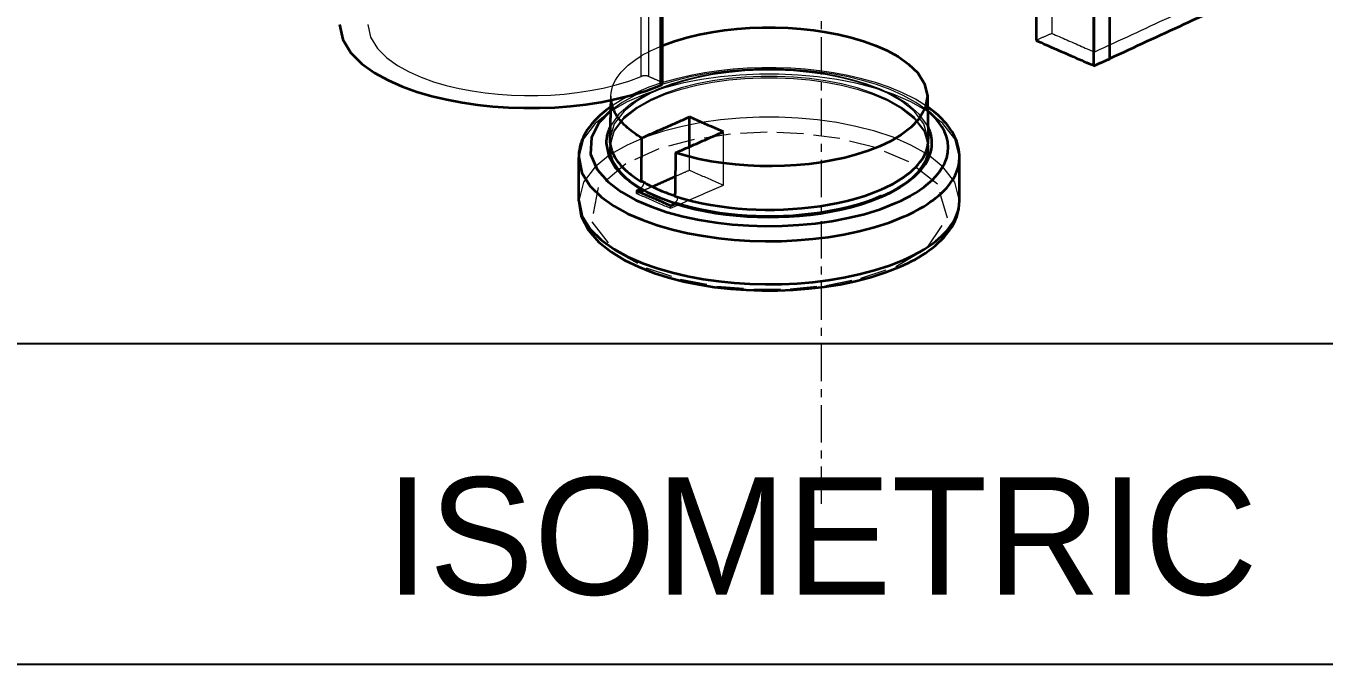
# Model space of a CAD drawing. Header units: millimetres. Extents: x 10 to 410, y 10 to 287.
# Drawn here: x 294.09 to 318.42, y 166 to 177.96 of the extents above; entities that cross this region are included whole.
import ezdxf
from ezdxf.enums import TextEntityAlignment as Align

# ---------------------------------------------------------------- set-up
doc = ezdxf.new("R2010")
doc.units = ezdxf.units.MM
doc.linetypes.add('CENTER', pattern=[1.15, 0.7, -0.15, 0.15, -0.15])
doc.linetypes.add('DASHED', pattern=[0.75, 0.5, -0.25])
for name, color, linetype, lineweight in [('CENTER', 4, 'CENTER', 13), ('HIDDEN', 8, 'DASHED', 18), ('TITLE_BLOCK', 7, 'CONTINUOUS', 25), ('VISIBLE', 7, 'CONTINUOUS', 35)]:
    doc.layers.add(name, color=color, linetype=linetype, lineweight=lineweight)

msp = doc.modelspace()

# ---------------------------------------------------------------- linework, layer by layer
at = {"layer": 'CENTER'}
msp.add_line((309, 169), (309, 273), dxfattribs=at)
at = {"layer": 'HIDDEN'}
for points in [[(305.989, 176.913), (305.989, 178.049), (305.989, 179.185), (305.989, 180.321), (305.989, 181.457), (305.989, 182.593), (305.989, 183.729), (305.989, 184.865), (305.989, 186.001), (305.989, 187.137), (305.989, 188.274), (305.989, 189.41), (305.989, 190.546), (305.989, 191.682), (305.989, 192.818), (305.989, 193.954), (305.989, 195.09), (305.989, 196.226), (305.989, 197.362), (305.989, 198.498), (305.989, 199.634), (305.989, 200.77), (305.989, 201.906), (305.989, 203.042)], [(314.396, 177.347), (314.396, 178.276), (314.396, 179.206), (314.396, 180.135), (314.396, 181.065), (314.396, 181.994), (314.396, 182.924), (314.396, 183.853), (314.396, 184.783), (314.396, 185.712), (314.396, 186.642), (314.396, 187.571), (314.396, 188.501), (314.396, 189.43), (314.396, 190.36), (314.396, 191.289), (314.396, 192.218), (314.396, 193.148), (314.396, 194.077), (314.396, 195.007), (314.396, 195.936), (314.396, 196.866), (314.396, 197.795), (314.396, 198.725)], [(314.115, 182.427), (314.115, 182.211), (314.115, 181.996), (314.115, 181.78), (314.115, 181.565), (314.115, 181.349), (314.115, 181.134), (314.115, 180.918), (314.115, 180.703), (314.115, 180.487), (314.115, 180.272), (314.115, 180.056), (314.115, 179.84), (314.115, 179.625), (314.115, 179.409), (314.115, 179.194), (314.115, 178.978), (314.115, 178.763), (314.115, 178.547), (314.115, 178.332), (314.115, 178.116), (314.115, 177.901), (314.115, 177.685), (314.115, 177.47)], [(305.618, 177.012), (305.618, 177.08), (305.618, 177.147), (305.618, 177.214), (305.618, 177.281), (305.618, 177.348), (305.618, 177.415), (305.618, 177.482), (305.618, 177.55), (305.618, 177.617), (305.618, 177.684), (305.618, 177.751), (305.618, 177.818), (305.618, 177.885), (305.618, 177.952), (305.618, 178.019), (305.618, 178.087), (305.618, 178.154), (305.618, 178.221), (305.618, 178.288), (305.618, 178.355), (305.618, 178.422), (305.618, 178.489), (305.618, 178.556)], [(305.765, 177.011), (305.765, 177.079), (305.765, 177.146), (305.765, 177.213), (305.765, 177.28), (305.765, 177.347), (305.765, 177.414), (305.765, 177.481), (305.765, 177.549), (305.765, 177.616), (305.765, 177.683), (305.765, 177.75), (305.765, 177.817), (305.765, 177.884), (305.765, 177.951), (305.765, 178.018), (305.765, 178.086), (305.765, 178.153), (305.765, 178.22), (305.765, 178.287), (305.765, 178.354), (305.765, 178.421), (305.765, 178.488), (305.765, 178.555)], [(316.119, 178.394), (316.032, 178.354), (315.945, 178.314), (315.858, 178.274), (315.771, 178.234), (315.684, 178.193), (315.597, 178.153), (315.509, 178.113), (315.422, 178.073), (315.335, 178.033), (315.248, 177.992), (315.161, 177.952), (315.074, 177.912), (314.987, 177.872), (314.9, 177.831), (314.812, 177.791), (314.725, 177.751), (314.638, 177.711), (314.551, 177.671), (314.464, 177.63), (314.377, 177.59), (314.29, 177.55), (314.203, 177.51), (314.115, 177.47)], [(313.318, 178.294), (313.318, 178.273), (313.318, 178.252), (313.318, 178.232), (313.318, 178.211), (313.318, 178.19), (313.318, 178.17), (313.318, 178.149), (313.318, 178.128), (313.318, 178.108), (313.318, 178.087), (313.318, 178.066), (313.318, 178.046), (313.318, 178.025), (313.318, 178.004), (313.318, 177.984), (313.318, 177.963), (313.318, 177.942), (313.318, 177.922), (313.318, 177.901), (313.318, 177.881), (313.318, 177.86), (313.318, 177.839), (313.318, 177.819)], [(300.498, 177.985), (300.548, 177.745), (300.677, 177.535), (300.853, 177.361), (301.054, 177.217), (301.27, 177.097), (301.496, 176.997), (301.729, 176.914), (301.967, 176.844), (302.207, 176.786), (302.45, 176.74), (302.695, 176.704), (302.941, 176.678), (303.188, 176.661), (303.435, 176.652), (303.682, 176.653), (303.929, 176.663), (304.176, 176.681), (304.422, 176.709), (304.666, 176.747), (304.909, 176.795), (305.149, 176.854), (305.386, 176.926), (305.618, 177.012)], [(313.318, 177.819), (313.305, 177.813), (313.292, 177.807), (313.279, 177.801), (313.266, 177.796), (313.253, 177.79), (313.24, 177.784), (313.227, 177.779), (313.214, 177.773), (313.201, 177.767), (313.188, 177.761), (313.175, 177.756), (313.162, 177.75), (313.149, 177.744), (313.136, 177.739), (313.123, 177.733), (313.11, 177.727), (313.097, 177.721), (313.084, 177.716), (313.071, 177.71), (313.058, 177.704), (313.045, 177.699), (313.032, 177.693), (313.019, 177.687)], [(313.318, 177.819), (313.352, 177.803), (313.387, 177.788), (313.422, 177.773), (313.456, 177.758), (313.491, 177.743), (313.526, 177.728), (313.56, 177.712), (313.595, 177.697), (313.63, 177.682), (313.664, 177.667), (313.699, 177.652), (313.734, 177.636), (313.769, 177.621), (313.803, 177.606), (313.838, 177.591), (313.873, 177.576), (313.907, 177.561), (313.942, 177.545), (313.977, 177.53), (314.011, 177.515), (314.046, 177.5), (314.081, 177.485), (314.115, 177.47)], [(305.052, 176.644), (305.056, 176.706), (305.068, 176.767), (305.085, 176.826), (305.108, 176.884), (305.136, 176.94), (305.168, 176.993), (305.205, 177.043), (305.244, 177.092), (305.286, 177.138), (305.33, 177.181), (305.376, 177.223), (305.424, 177.262), (305.474, 177.3), (305.525, 177.336), (305.576, 177.37), (305.629, 177.403), (305.683, 177.434), (305.738, 177.463), (305.793, 177.492), (305.849, 177.519), (305.906, 177.545), (305.963, 177.569), (306.021, 177.593)], [(314.396, 177.347), (314.397, 177.347), (314.397, 177.347), (314.397, 177.347), (314.397, 177.347), (314.398, 177.347), (314.398, 177.348), (314.398, 177.348), (314.399, 177.348), (314.399, 177.348), (314.399, 177.348), (314.4, 177.348), (314.4, 177.348), (314.4, 177.349), (314.401, 177.349), (314.401, 177.349), (314.401, 177.349), (314.401, 177.349), (314.402, 177.349), (314.402, 177.349), (314.402, 177.35), (314.403, 177.35), (314.403, 177.35), (314.403, 177.35)], [(314.396, 177.347), (314.397, 177.347), (314.397, 177.346), (314.397, 177.346), (314.397, 177.346), (314.398, 177.346), (314.398, 177.346), (314.398, 177.346), (314.399, 177.346), (314.399, 177.346), (314.399, 177.345), (314.4, 177.345), (314.4, 177.345), (314.4, 177.345), (314.401, 177.345), (314.401, 177.345), (314.401, 177.345), (314.401, 177.344), (314.402, 177.344), (314.402, 177.344), (314.402, 177.344), (314.403, 177.344), (314.403, 177.344), (314.403, 177.344)], [(311.001, 175.836), (310.92, 176.125), (310.735, 176.364), (310.497, 176.551), (310.233, 176.7), (309.954, 176.819), (309.666, 176.914), (309.372, 176.989), (309.074, 177.047), (308.774, 177.089), (308.472, 177.117), (308.169, 177.131), (307.866, 177.131), (307.563, 177.117), (307.261, 177.089), (306.96, 177.047), (306.662, 176.989), (306.369, 176.914), (306.081, 176.819), (305.802, 176.7), (305.538, 176.551), (305.3, 176.364), (305.114, 176.125), (305.034, 175.836)], [(310.996, 176.071), (310.831, 176.304), (310.617, 176.492), (310.375, 176.644), (310.117, 176.768), (309.849, 176.869), (309.575, 176.95), (309.296, 177.016), (309.015, 177.066), (308.731, 177.103), (308.446, 177.127), (308.16, 177.139), (307.874, 177.139), (307.588, 177.127), (307.303, 177.103), (307.02, 177.066), (306.738, 177.016), (306.46, 176.95), (306.185, 176.869), (305.918, 176.768), (305.66, 176.644), (305.418, 176.492), (305.203, 176.304), (305.039, 176.071)], [(310.989, 176.366), (310.769, 176.525), (310.531, 176.657), (310.283, 176.768), (310.027, 176.86), (309.767, 176.938), (309.502, 177.002), (309.235, 177.053), (308.967, 177.093), (308.696, 177.123), (308.425, 177.143), (308.153, 177.152), (307.881, 177.152), (307.61, 177.143), (307.338, 177.123), (307.068, 177.093), (306.799, 177.053), (306.532, 177.002), (306.268, 176.938), (306.007, 176.86), (305.752, 176.768), (305.503, 176.657), (305.266, 176.525), (305.045, 176.366)], [(310.987, 176.443), (310.759, 176.586), (310.518, 176.707), (310.269, 176.81), (310.013, 176.897), (309.754, 176.97), (309.491, 177.03), (309.226, 177.079), (308.959, 177.118), (308.691, 177.146), (308.422, 177.165), (308.152, 177.174), (307.882, 177.174), (307.613, 177.165), (307.344, 177.146), (307.076, 177.118), (306.809, 177.079), (306.544, 177.03), (306.281, 176.97), (306.021, 176.897), (305.766, 176.81), (305.517, 176.707), (305.276, 176.586), (305.047, 176.443)], [(311.586, 175.491), (311.496, 175.84), (311.276, 176.128), (310.992, 176.355), (310.676, 176.535), (310.341, 176.679), (309.996, 176.794), (309.643, 176.884), (309.286, 176.954), (308.926, 177.005), (308.563, 177.038), (308.199, 177.054), (307.835, 177.054), (307.472, 177.038), (307.109, 177.005), (306.748, 176.954), (306.391, 176.884), (306.039, 176.794), (305.693, 176.679), (305.359, 176.535), (305.042, 176.355), (304.758, 176.128), (304.539, 175.84), (304.449, 175.491)], [(305.03, 175.694), (305.111, 175.983), (305.297, 176.222), (305.535, 176.41), (305.799, 176.559), (306.079, 176.678), (306.367, 176.773), (306.661, 176.848), (306.959, 176.906), (307.26, 176.948), (307.562, 176.976), (307.865, 176.989), (308.169, 176.989), (308.472, 176.976), (308.775, 176.948), (309.075, 176.906), (309.374, 176.848), (309.668, 176.773), (309.956, 176.678), (310.235, 176.559), (310.5, 176.41), (310.738, 176.222), (310.924, 175.983), (311.004, 175.694)], [(311.004, 175.717), (310.923, 176.007), (310.737, 176.246), (310.499, 176.433), (310.235, 176.582), (309.956, 176.701), (309.667, 176.797), (309.373, 176.872), (309.075, 176.93), (308.775, 176.972), (308.472, 176.999), (308.169, 177.013), (307.866, 177.013), (307.562, 176.999), (307.26, 176.972), (306.959, 176.93), (306.661, 176.872), (306.367, 176.797), (306.079, 176.701), (305.8, 176.582), (305.536, 176.433), (305.297, 176.246), (305.112, 176.007), (305.031, 175.717)], [(305.765, 177.011), (305.759, 177.014), (305.752, 177.016), (305.746, 177.018), (305.74, 177.02), (305.733, 177.021), (305.727, 177.022), (305.721, 177.023), (305.714, 177.024), (305.708, 177.024), (305.701, 177.025), (305.695, 177.025), (305.688, 177.025), (305.681, 177.025), (305.675, 177.025), (305.668, 177.024), (305.662, 177.023), (305.655, 177.022), (305.649, 177.021), (305.643, 177.02), (305.636, 177.019), (305.63, 177.017), (305.624, 177.015), (305.618, 177.012)], [(305.765, 177.011), (305.774, 177.007), (305.784, 177.003), (305.794, 176.999), (305.804, 176.994), (305.814, 176.99), (305.823, 176.986), (305.833, 176.982), (305.843, 176.977), (305.853, 176.973), (305.862, 176.969), (305.872, 176.964), (305.882, 176.96), (305.892, 176.956), (305.901, 176.952), (305.911, 176.947), (305.921, 176.943), (305.931, 176.939), (305.941, 176.935), (305.95, 176.93), (305.96, 176.926), (305.97, 176.922), (305.98, 176.917), (305.989, 176.913)], [(306.021, 176.88), (306.02, 176.882), (306.02, 176.884), (306.02, 176.886), (306.019, 176.888), (306.018, 176.89), (306.017, 176.892), (306.016, 176.894), (306.015, 176.896), (306.013, 176.897), (306.012, 176.899), (306.01, 176.9), (306.009, 176.901), (306.007, 176.903), (306.006, 176.904), (306.004, 176.905), (306.002, 176.906), (306, 176.908), (305.999, 176.909), (305.997, 176.91), (305.995, 176.911), (305.993, 176.911), (305.991, 176.912), (305.989, 176.913)], [(305.052, 176.644), (305.052, 176.64), (305.051, 176.637), (305.051, 176.634), (305.051, 176.63), (305.051, 176.627), (305.051, 176.624), (305.051, 176.62), (305.051, 176.617), (305.051, 176.614), (305.051, 176.61), (305.051, 176.607), (305.051, 176.604), (305.051, 176.6), (305.051, 176.597), (305.051, 176.594), (305.05, 176.59), (305.05, 176.587), (305.05, 176.584), (305.05, 176.58), (305.05, 176.577), (305.05, 176.574), (305.05, 176.57), (305.05, 176.567)], [(305.055, 176.568), (305.055, 176.571), (305.054, 176.575), (305.054, 176.578), (305.054, 176.581), (305.053, 176.584), (305.053, 176.588), (305.053, 176.591), (305.053, 176.594), (305.052, 176.598), (305.052, 176.601), (305.052, 176.604), (305.052, 176.607), (305.052, 176.611), (305.052, 176.614), (305.052, 176.617), (305.052, 176.621), (305.052, 176.624), (305.051, 176.627), (305.051, 176.63), (305.051, 176.634), (305.052, 176.637), (305.052, 176.64), (305.052, 176.644)], [(311.586, 174.683), (311.496, 175.032), (311.276, 175.321), (310.992, 175.548), (310.676, 175.727), (310.341, 175.871), (309.996, 175.986), (309.643, 176.077), (309.286, 176.146), (308.926, 176.197), (308.563, 176.23), (308.199, 176.247), (307.835, 176.247), (307.472, 176.23), (307.109, 176.197), (306.748, 176.146), (306.391, 176.077), (306.039, 175.986), (305.693, 175.871), (305.359, 175.727), (305.042, 175.548), (304.758, 175.321), (304.539, 175.032), (304.449, 174.683)], [(310.395, 173.453), (310.982, 173.802), (311.36, 174.359), (311.174, 174.994), (310.638, 175.414), (310.007, 175.679), (309.342, 175.846), (308.663, 175.938), (307.979, 175.966), (307.294, 175.931), (306.616, 175.831), (305.954, 175.655), (305.33, 175.375), (304.813, 174.933), (304.694, 174.285), (305.113, 173.754), (305.711, 173.423), (306.36, 173.212), (307.039, 173.084), (307.73, 173.026), (308.412, 173.03), (309.079, 173.096), (309.738, 173.229), (310.395, 173.453)], [(307.16, 174.977), (307.16, 175.02), (307.16, 175.063), (307.16, 175.107), (307.16, 175.15), (307.16, 175.193), (307.16, 175.237), (307.16, 175.28), (307.16, 175.324), (307.16, 175.367), (307.16, 175.41), (307.16, 175.454), (307.16, 175.497), (307.16, 175.54), (307.16, 175.584), (307.16, 175.627), (307.16, 175.671), (307.16, 175.714), (307.16, 175.757), (307.16, 175.801), (307.16, 175.844), (307.16, 175.888), (307.16, 175.931), (307.16, 175.974)], [(305.031, 175.717), (305.031, 175.716), (305.031, 175.715), (305.031, 175.714), (305.031, 175.713), (305.031, 175.712), (305.031, 175.711), (305.031, 175.71), (305.031, 175.709), (305.031, 175.708), (305.031, 175.707), (305.031, 175.706), (305.031, 175.705), (305.031, 175.704), (305.031, 175.703), (305.031, 175.702), (305.031, 175.701), (305.031, 175.7), (305.031, 175.699), (305.031, 175.698), (305.031, 175.697), (305.031, 175.696), (305.031, 175.695), (305.03, 175.694)], [(305.408, 175.043), (305.381, 175.064), (305.355, 175.086), (305.33, 175.109), (305.305, 175.132), (305.281, 175.155), (305.257, 175.18), (305.234, 175.205), (305.212, 175.23), (305.191, 175.257), (305.171, 175.284), (305.151, 175.312), (305.133, 175.34), (305.116, 175.37), (305.1, 175.4), (305.085, 175.43), (305.072, 175.462), (305.061, 175.493), (305.051, 175.526), (305.043, 175.559), (305.037, 175.592), (305.033, 175.626), (305.031, 175.66), (305.03, 175.694)], [(305.031, 175.717), (305.032, 175.673), (305.036, 175.628), (305.044, 175.584), (305.054, 175.54), (305.068, 175.498), (305.085, 175.456), (305.104, 175.416), (305.126, 175.377), (305.15, 175.339), (305.175, 175.302), (305.203, 175.267), (305.231, 175.232), (305.262, 175.199), (305.293, 175.168), (305.326, 175.137), (305.359, 175.107), (305.394, 175.079), (305.429, 175.051), (305.465, 175.024), (305.501, 174.999), (305.539, 174.974), (305.576, 174.95), (305.615, 174.926)], [(306.523, 175.255), (306.523, 175.274), (306.523, 175.293), (306.523, 175.312), (306.523, 175.331), (306.523, 175.35), (306.523, 175.37), (306.523, 175.389), (306.523, 175.408), (306.523, 175.427), (306.523, 175.446), (306.523, 175.465), (306.523, 175.484), (306.523, 175.503), (306.523, 175.522), (306.523, 175.541), (306.523, 175.561), (306.523, 175.58), (306.523, 175.599), (306.523, 175.618), (306.523, 175.637), (306.523, 175.656), (306.523, 175.675), (306.523, 175.694)], [(310.132, 174.779), (310.186, 174.804), (310.239, 174.829), (310.292, 174.855), (310.344, 174.883), (310.395, 174.912), (310.445, 174.942), (310.495, 174.973), (310.544, 175.006), (310.592, 175.04), (310.638, 175.076), (310.683, 175.114), (310.727, 175.154), (310.769, 175.195), (310.808, 175.238), (310.846, 175.284), (310.88, 175.331), (310.911, 175.381), (310.939, 175.433), (310.962, 175.487), (310.981, 175.543), (310.994, 175.6), (311.002, 175.658), (311.004, 175.717)], [(311.004, 175.694), (311.004, 175.66), (311.002, 175.626), (310.997, 175.592), (310.991, 175.559), (310.983, 175.526), (310.974, 175.493), (310.962, 175.461), (310.949, 175.43), (310.935, 175.399), (310.919, 175.369), (310.902, 175.34), (310.883, 175.312), (310.864, 175.284), (310.844, 175.257), (310.822, 175.23), (310.8, 175.205), (310.777, 175.18), (310.754, 175.155), (310.729, 175.132), (310.704, 175.108), (310.679, 175.086), (310.653, 175.064), (310.627, 175.043)], [(311.004, 175.717), (311.004, 175.716), (311.004, 175.715), (311.004, 175.714), (311.004, 175.713), (311.004, 175.712), (311.004, 175.711), (311.004, 175.71), (311.004, 175.709), (311.004, 175.708), (311.004, 175.707), (311.004, 175.706), (311.004, 175.705), (311.004, 175.704), (311.004, 175.703), (311.004, 175.702), (311.004, 175.701), (311.004, 175.7), (311.004, 175.699), (311.004, 175.698), (311.004, 175.697), (311.004, 175.696), (311.004, 175.695), (311.004, 175.694)], [(306.259, 175.139), (306.27, 175.144), (306.282, 175.149), (306.293, 175.154), (306.305, 175.159), (306.316, 175.164), (306.328, 175.169), (306.339, 175.174), (306.351, 175.179), (306.362, 175.184), (306.374, 175.189), (306.385, 175.194), (306.397, 175.199), (306.408, 175.204), (306.42, 175.209), (306.431, 175.215), (306.443, 175.22), (306.454, 175.225), (306.466, 175.23), (306.477, 175.235), (306.489, 175.24), (306.5, 175.245), (306.512, 175.25), (306.523, 175.255)], [(306.523, 175.255), (306.551, 175.243), (306.579, 175.231), (306.606, 175.219), (306.634, 175.207), (306.662, 175.194), (306.689, 175.182), (306.717, 175.17), (306.745, 175.158), (306.772, 175.146), (306.8, 175.134), (306.828, 175.122), (306.855, 175.11), (306.883, 175.098), (306.911, 175.086), (306.938, 175.073), (306.966, 175.061), (306.994, 175.049), (307.021, 175.037), (307.049, 175.025), (307.077, 175.013), (307.104, 175.001), (307.132, 174.989), (307.16, 174.977)], [(305.615, 174.926), (305.615, 174.926), (305.615, 174.925), (305.615, 174.924), (305.615, 174.923), (305.615, 174.923), (305.615, 174.922), (305.614, 174.921), (305.614, 174.92), (305.614, 174.92), (305.614, 174.919), (305.614, 174.918), (305.614, 174.917), (305.614, 174.917), (305.614, 174.916), (305.614, 174.915), (305.614, 174.914), (305.614, 174.914), (305.614, 174.913), (305.614, 174.912), (305.614, 174.911), (305.614, 174.911), (305.614, 174.91), (305.614, 174.909)], [(305.644, 175.045), (305.649, 175.041), (305.653, 175.036), (305.656, 175.031), (305.659, 175.025), (305.66, 175.019), (305.661, 175.013), (305.661, 175.007), (305.661, 175.001), (305.661, 174.995), (305.66, 174.989), (305.658, 174.983), (305.656, 174.977), (305.654, 174.971), (305.652, 174.966), (305.649, 174.96), (305.646, 174.955), (305.642, 174.95), (305.638, 174.945), (305.634, 174.941), (305.63, 174.936), (305.625, 174.933), (305.62, 174.929), (305.615, 174.926)], [(305.669, 174.879), (305.675, 174.882), (305.682, 174.885), (305.689, 174.888), (305.696, 174.891), (305.702, 174.894), (305.709, 174.897), (305.716, 174.9), (305.723, 174.903), (305.73, 174.906), (305.736, 174.909), (305.743, 174.912), (305.75, 174.915), (305.757, 174.918), (305.763, 174.921), (305.77, 174.924), (305.777, 174.927), (305.784, 174.93), (305.791, 174.933), (305.797, 174.935), (305.804, 174.938), (305.811, 174.941), (305.818, 174.944), (305.824, 174.947)], [(306.171, 174.541), (306.214, 174.56), (306.257, 174.579), (306.3, 174.598), (306.343, 174.617), (306.386, 174.636), (306.429, 174.655), (306.472, 174.674), (306.515, 174.693), (306.558, 174.712), (306.601, 174.731), (306.644, 174.75), (306.687, 174.768), (306.73, 174.787), (306.773, 174.806), (306.816, 174.825), (306.859, 174.844), (306.902, 174.863), (306.945, 174.882), (306.988, 174.901), (307.031, 174.92), (307.074, 174.939), (307.117, 174.958), (307.16, 174.977)], [(305.534, 174.82), (305.534, 174.822), (305.534, 174.824), (305.534, 174.826), (305.534, 174.828), (305.534, 174.83), (305.534, 174.832), (305.534, 174.834), (305.534, 174.836), (305.534, 174.838), (305.534, 174.84), (305.534, 174.842), (305.534, 174.844), (305.534, 174.847), (305.534, 174.849), (305.534, 174.851), (305.534, 174.853), (305.534, 174.855), (305.534, 174.857), (305.534, 174.859), (305.534, 174.861), (305.534, 174.863), (305.534, 174.865), (305.534, 174.867)], [(305.534, 174.82), (305.537, 174.821), (305.539, 174.822), (305.541, 174.823), (305.544, 174.824), (305.546, 174.825), (305.548, 174.826), (305.551, 174.827), (305.553, 174.828), (305.555, 174.829), (305.558, 174.83), (305.56, 174.831), (305.562, 174.832), (305.565, 174.833), (305.567, 174.834), (305.57, 174.835), (305.572, 174.836), (305.574, 174.837), (305.577, 174.838), (305.579, 174.839), (305.581, 174.84), (305.584, 174.841), (305.586, 174.843), (305.588, 174.844)], [(305.534, 174.82), (305.562, 174.808), (305.59, 174.796), (305.617, 174.783), (305.645, 174.771), (305.673, 174.759), (305.7, 174.747), (305.728, 174.735), (305.756, 174.723), (305.783, 174.711), (305.811, 174.699), (305.839, 174.687), (305.866, 174.674), (305.894, 174.662), (305.922, 174.65), (305.949, 174.638), (305.977, 174.626), (306.005, 174.614), (306.032, 174.602), (306.06, 174.59), (306.088, 174.578), (306.115, 174.566), (306.143, 174.553), (306.171, 174.541)], [(306.275, 174.769), (306.281, 174.766), (306.286, 174.762), (306.29, 174.757), (306.293, 174.752), (306.295, 174.746), (306.297, 174.739), (306.298, 174.733), (306.298, 174.727), (306.297, 174.72), (306.297, 174.714), (306.295, 174.708), (306.294, 174.702), (306.292, 174.696), (306.289, 174.69), (306.286, 174.684), (306.283, 174.678), (306.28, 174.673), (306.276, 174.668), (306.272, 174.663), (306.267, 174.659), (306.262, 174.655), (306.257, 174.651), (306.251, 174.648)], [(306.253, 174.776), (306.254, 174.776), (306.255, 174.775), (306.256, 174.775), (306.257, 174.775), (306.258, 174.774), (306.259, 174.774), (306.26, 174.774), (306.261, 174.773), (306.262, 174.773), (306.263, 174.773), (306.264, 174.772), (306.265, 174.772), (306.266, 174.772), (306.266, 174.772), (306.267, 174.771), (306.268, 174.771), (306.269, 174.771), (306.27, 174.77), (306.271, 174.77), (306.272, 174.77), (306.273, 174.769), (306.274, 174.769), (306.275, 174.769)], [(306.253, 174.767), (306.254, 174.768), (306.255, 174.768), (306.256, 174.768), (306.257, 174.769), (306.258, 174.769), (306.259, 174.769), (306.26, 174.769), (306.261, 174.77), (306.261, 174.77), (306.262, 174.77), (306.263, 174.77), (306.264, 174.77), (306.265, 174.77), (306.266, 174.77), (306.267, 174.77), (306.268, 174.77), (306.269, 174.77), (306.27, 174.77), (306.271, 174.77), (306.272, 174.769), (306.273, 174.769), (306.274, 174.769), (306.275, 174.769)], [(306.171, 174.541), (306.171, 174.543), (306.171, 174.545), (306.171, 174.548), (306.171, 174.55), (306.171, 174.552), (306.171, 174.554), (306.171, 174.556), (306.171, 174.558), (306.171, 174.56), (306.171, 174.562), (306.171, 174.564), (306.171, 174.566), (306.171, 174.568), (306.171, 174.57), (306.171, 174.572), (306.171, 174.574), (306.171, 174.576), (306.171, 174.579), (306.171, 174.581), (306.171, 174.583), (306.171, 174.585), (306.171, 174.587), (306.171, 174.589)], [(306.251, 174.648), (306.251, 174.648), (306.251, 174.647), (306.251, 174.647), (306.251, 174.646), (306.251, 174.646), (306.251, 174.645), (306.251, 174.645), (306.251, 174.644), (306.251, 174.644), (306.251, 174.644), (306.251, 174.643), (306.251, 174.643), (306.251, 174.642), (306.251, 174.642), (306.251, 174.641), (306.251, 174.641), (306.251, 174.64), (306.251, 174.64), (306.251, 174.64), (306.251, 174.639), (306.251, 174.639), (306.251, 174.638), (306.251, 174.638)]]:
    msp.add_lwpolyline(points, dxfattribs=at)
at = {"layer": 'TITLE_BLOCK'}
msp.add_lwpolyline([(214, 166), (404, 166), (404, 172), (214, 172)], close=True, dxfattribs=at)
at = {"layer": 'VISIBLE'}
for points in [[(305.987, 176.847), (305.987, 177.983), (305.987, 179.119), (305.987, 180.255), (305.987, 181.391), (305.987, 182.527), (305.987, 183.663), (305.987, 184.799), (305.987, 185.935), (305.987, 187.071), (305.987, 188.207), (305.987, 189.343), (305.987, 190.479), (305.987, 191.615), (305.987, 192.751), (305.987, 193.887), (305.987, 195.023), (305.987, 196.159), (305.987, 197.295), (305.987, 198.431), (305.987, 199.567), (305.987, 200.703), (305.987, 201.839), (305.987, 202.975)], [(306.021, 176.88), (306.021, 178.016), (306.021, 179.152), (306.021, 180.288), (306.021, 181.424), (306.021, 182.561), (306.021, 183.697), (306.021, 184.833), (306.021, 185.969), (306.021, 187.105), (306.021, 188.241), (306.021, 189.377), (306.021, 190.513), (306.021, 191.649), (306.021, 192.785), (306.021, 193.921), (306.021, 195.057), (306.021, 196.193), (306.021, 197.329), (306.021, 198.465), (306.021, 199.601), (306.021, 200.737), (306.021, 201.873), (306.021, 203.009)], [(314.105, 177.212), (314.105, 178.142), (314.105, 179.071), (314.105, 180.001), (314.105, 180.93), (314.105, 181.86), (314.105, 182.789), (314.105, 183.719), (314.105, 184.648), (314.105, 185.578), (314.105, 186.507), (314.105, 187.437), (314.105, 188.366), (314.105, 189.296), (314.105, 190.225), (314.105, 191.154), (314.105, 192.084), (314.105, 193.013), (314.105, 193.943), (314.105, 194.872), (314.105, 195.802), (314.105, 196.731), (314.105, 197.661), (314.105, 198.59)], [(314.403, 177.344), (314.403, 178.273), (314.403, 179.203), (314.403, 180.132), (314.403, 181.062), (314.403, 181.991), (314.403, 182.921), (314.403, 183.85), (314.403, 184.78), (314.403, 185.709), (314.403, 186.638), (314.403, 187.568), (314.403, 188.497), (314.403, 189.427), (314.403, 190.356), (314.403, 191.286), (314.403, 192.215), (314.403, 193.145), (314.403, 194.074), (314.403, 195.004), (314.403, 195.933), (314.403, 196.863), (314.403, 197.792), (314.403, 198.722)], [(313.019, 178.162), (313.019, 178.142), (313.019, 178.121), (313.019, 178.1), (313.019, 178.08), (313.019, 178.059), (313.019, 178.038), (313.019, 178.018), (313.019, 177.997), (313.019, 177.976), (313.019, 177.956), (313.019, 177.935), (313.019, 177.914), (313.019, 177.894), (313.019, 177.873), (313.019, 177.852), (313.019, 177.832), (313.019, 177.811), (313.019, 177.79), (313.019, 177.77), (313.019, 177.749), (313.019, 177.728), (313.019, 177.708), (313.019, 177.687)], [(314.403, 177.35), (314.49, 177.39), (314.577, 177.43), (314.664, 177.47), (314.751, 177.51), (314.837, 177.55), (314.924, 177.59), (315.011, 177.631), (315.098, 177.671), (315.185, 177.711), (315.271, 177.751), (315.358, 177.791), (315.445, 177.831), (315.532, 177.871), (315.619, 177.911), (315.706, 177.951), (315.792, 177.991), (315.879, 178.031), (315.966, 178.071), (316.053, 178.111), (316.14, 178.151), (316.226, 178.191), (316.313, 178.232), (316.4, 178.272)], [(299.97, 177.985), (300.029, 177.702), (300.18, 177.456), (300.386, 177.251), (300.623, 177.082), (300.878, 176.942), (301.143, 176.825), (301.417, 176.726), (301.696, 176.644), (301.979, 176.577), (302.265, 176.523), (302.552, 176.481), (302.841, 176.45), (303.132, 176.43), (303.422, 176.421), (303.713, 176.422), (304.003, 176.433), (304.293, 176.455), (304.582, 176.488), (304.87, 176.533), (305.155, 176.59), (305.437, 176.66), (305.715, 176.745), (305.987, 176.847)], [(306.021, 177.593), (306.246, 177.674), (306.475, 177.742), (306.708, 177.798), (306.943, 177.844), (307.179, 177.879), (307.417, 177.905), (307.656, 177.922), (307.895, 177.931), (308.134, 177.931), (308.373, 177.923), (308.612, 177.906), (308.85, 177.88), (309.087, 177.844), (309.322, 177.799), (309.554, 177.744), (309.784, 177.676), (310.009, 177.595), (310.228, 177.498), (310.437, 177.383), (310.632, 177.245), (310.803, 177.077), (310.93, 176.875), (310.983, 176.644)], [(313.019, 177.687), (313.066, 177.666), (313.113, 177.646), (313.161, 177.625), (313.208, 177.605), (313.255, 177.584), (313.302, 177.563), (313.349, 177.543), (313.397, 177.522), (313.444, 177.501), (313.491, 177.481), (313.538, 177.46), (313.585, 177.439), (313.633, 177.419), (313.68, 177.398), (313.727, 177.377), (313.774, 177.357), (313.822, 177.336), (313.869, 177.315), (313.916, 177.295), (313.963, 177.274), (314.01, 177.254), (314.058, 177.233), (314.105, 177.212)], [(314.105, 177.212), (314.118, 177.218), (314.131, 177.224), (314.144, 177.229), (314.157, 177.235), (314.17, 177.241), (314.183, 177.247), (314.196, 177.252), (314.209, 177.258), (314.222, 177.264), (314.235, 177.269), (314.248, 177.275), (314.261, 177.281), (314.274, 177.287), (314.287, 177.292), (314.299, 177.298), (314.312, 177.304), (314.325, 177.309), (314.338, 177.315), (314.351, 177.321), (314.364, 177.327), (314.377, 177.332), (314.39, 177.338), (314.403, 177.344)], [(305.987, 176.847), (305.989, 176.847), (305.991, 176.848), (305.993, 176.849), (305.995, 176.85), (305.997, 176.851), (305.999, 176.852), (306.001, 176.853), (306.003, 176.855), (306.005, 176.856), (306.006, 176.857), (306.008, 176.858), (306.01, 176.86), (306.011, 176.861), (306.013, 176.863), (306.014, 176.865), (306.016, 176.866), (306.017, 176.868), (306.018, 176.87), (306.019, 176.872), (306.019, 176.874), (306.02, 176.876), (306.02, 176.878), (306.021, 176.88)], [(310.983, 176.644), (310.944, 176.419), (310.832, 176.22), (310.675, 176.054), (310.493, 175.915), (310.296, 175.798), (310.089, 175.7), (309.876, 175.617), (309.658, 175.547), (309.436, 175.488), (309.212, 175.44), (308.987, 175.401), (308.759, 175.371), (308.531, 175.349), (308.303, 175.336), (308.074, 175.33), (307.845, 175.332), (307.616, 175.342), (307.387, 175.359), (307.16, 175.385), (306.933, 175.42), (306.708, 175.463), (306.486, 175.517), (306.266, 175.581)], [(310.983, 176.644), (310.984, 176.608), (310.985, 176.573), (310.985, 176.538), (310.986, 176.503), (310.987, 176.468), (310.988, 176.433), (310.988, 176.398), (310.989, 176.363), (310.99, 176.328), (310.991, 176.292), (310.992, 176.257), (310.992, 176.222), (310.993, 176.187), (310.994, 176.152), (310.995, 176.117), (310.995, 176.082), (310.996, 176.047), (310.997, 176.012), (310.998, 175.976), (310.999, 175.941), (310.999, 175.906), (311, 175.871), (311.001, 175.836)], [(305.047, 176.443), (305.006, 176.413), (304.965, 176.383), (304.926, 176.351), (304.887, 176.318), (304.849, 176.284), (304.812, 176.25), (304.776, 176.214), (304.741, 176.177), (304.707, 176.138), (304.675, 176.099), (304.645, 176.058), (304.616, 176.016), (304.589, 175.973), (304.564, 175.929), (304.541, 175.884), (304.52, 175.837), (304.502, 175.79), (304.486, 175.741), (304.473, 175.692), (304.462, 175.642), (304.455, 175.592), (304.45, 175.542), (304.449, 175.491)], [(305.045, 176.366), (304.829, 176.142), (304.687, 175.865), (304.672, 175.556), (304.793, 175.271), (304.999, 175.036), (305.248, 174.848), (305.52, 174.696), (305.807, 174.572), (306.102, 174.471), (306.404, 174.389), (306.709, 174.324), (307.017, 174.275), (307.328, 174.239), (307.639, 174.217), (307.951, 174.208), (308.264, 174.212), (308.576, 174.228), (308.886, 174.258), (309.196, 174.302), (309.502, 174.36), (309.806, 174.434), (310.104, 174.527), (310.395, 174.641)], [(305.05, 176.567), (305.049, 176.535), (305.049, 176.504), (305.048, 176.472), (305.047, 176.44), (305.046, 176.408), (305.046, 176.376), (305.045, 176.345), (305.044, 176.313), (305.044, 176.281), (305.043, 176.249), (305.042, 176.217), (305.041, 176.186), (305.041, 176.154), (305.04, 176.122), (305.039, 176.09), (305.039, 176.058), (305.038, 176.027), (305.037, 175.995), (305.036, 175.963), (305.036, 175.931), (305.035, 175.9), (305.034, 175.868), (305.034, 175.836)], [(305.629, 175.859), (305.594, 175.881), (305.56, 175.903), (305.525, 175.925), (305.492, 175.949), (305.458, 175.973), (305.426, 175.998), (305.394, 176.024), (305.363, 176.051), (305.332, 176.078), (305.303, 176.107), (305.274, 176.136), (305.247, 176.167), (305.22, 176.198), (305.195, 176.231), (305.172, 176.264), (305.15, 176.299), (305.129, 176.335), (305.111, 176.371), (305.095, 176.409), (305.081, 176.448), (305.07, 176.487), (305.061, 176.527), (305.055, 176.568)], [(310.395, 174.641), (310.486, 174.683), (310.577, 174.728), (310.665, 174.775), (310.752, 174.827), (310.837, 174.881), (310.919, 174.94), (310.998, 175.003), (311.072, 175.07), (311.142, 175.143), (311.206, 175.221), (311.263, 175.304), (311.31, 175.393), (311.345, 175.487), (311.367, 175.586), (311.374, 175.686), (311.366, 175.787), (311.342, 175.884), (311.305, 175.978), (311.257, 176.067), (311.2, 176.15), (311.135, 176.227), (311.064, 176.299), (310.989, 176.366)], [(311.586, 175.491), (311.584, 175.542), (311.58, 175.592), (311.572, 175.642), (311.562, 175.692), (311.549, 175.741), (311.533, 175.79), (311.515, 175.837), (311.494, 175.884), (311.471, 175.929), (311.446, 175.973), (311.419, 176.016), (311.39, 176.058), (311.359, 176.099), (311.327, 176.138), (311.294, 176.177), (311.259, 176.214), (311.223, 176.25), (311.186, 176.284), (311.148, 176.318), (311.109, 176.351), (311.069, 176.383), (311.029, 176.413), (310.987, 176.443)], [(305.629, 175.859), (305.668, 175.876), (305.707, 175.893), (305.746, 175.911), (305.785, 175.928), (305.824, 175.945), (305.863, 175.962), (305.901, 175.979), (305.94, 175.996), (305.979, 176.013), (306.018, 176.03), (306.057, 176.047), (306.096, 176.064), (306.135, 176.082), (306.173, 176.099), (306.212, 176.116), (306.251, 176.133), (306.29, 176.15), (306.329, 176.167), (306.368, 176.184), (306.407, 176.201), (306.446, 176.218), (306.484, 176.236), (306.523, 176.253)], [(306.523, 175.694), (306.523, 175.718), (306.523, 175.743), (306.523, 175.767), (306.523, 175.791), (306.523, 175.816), (306.523, 175.84), (306.523, 175.864), (306.523, 175.888), (306.523, 175.913), (306.523, 175.937), (306.523, 175.961), (306.523, 175.986), (306.523, 176.01), (306.523, 176.034), (306.523, 176.058), (306.523, 176.083), (306.523, 176.107), (306.523, 176.131), (306.523, 176.156), (306.523, 176.18), (306.523, 176.204), (306.523, 176.228), (306.523, 176.253)], [(307.16, 175.974), (307.132, 175.986), (307.104, 175.998), (307.077, 176.011), (307.049, 176.023), (307.021, 176.035), (306.994, 176.047), (306.966, 176.059), (306.938, 176.071), (306.911, 176.083), (306.883, 176.095), (306.855, 176.107), (306.828, 176.119), (306.8, 176.132), (306.772, 176.144), (306.745, 176.156), (306.717, 176.168), (306.689, 176.18), (306.662, 176.192), (306.634, 176.204), (306.606, 176.216), (306.579, 176.228), (306.551, 176.241), (306.523, 176.253)], [(305.039, 176.071), (305.033, 176.058), (305.027, 176.046), (305.021, 176.033), (305.016, 176.02), (305.011, 176.007), (305.006, 175.994), (305.001, 175.981), (304.997, 175.968), (304.993, 175.955), (304.989, 175.942), (304.985, 175.928), (304.982, 175.915), (304.979, 175.901), (304.976, 175.888), (304.974, 175.874), (304.972, 175.86), (304.97, 175.847), (304.968, 175.833), (304.967, 175.819), (304.966, 175.805), (304.965, 175.792), (304.964, 175.778), (304.964, 175.764)], [(306.266, 175.581), (306.305, 175.598), (306.344, 175.615), (306.382, 175.632), (306.421, 175.649), (306.46, 175.666), (306.499, 175.683), (306.538, 175.701), (306.577, 175.718), (306.616, 175.735), (306.654, 175.752), (306.693, 175.769), (306.732, 175.786), (306.771, 175.803), (306.81, 175.82), (306.849, 175.837), (306.888, 175.855), (306.927, 175.872), (306.965, 175.889), (307.004, 175.906), (307.043, 175.923), (307.082, 175.94), (307.121, 175.957), (307.16, 175.974)], [(311.07, 175.764), (311.07, 175.778), (311.07, 175.792), (311.069, 175.805), (311.068, 175.819), (311.067, 175.833), (311.065, 175.847), (311.063, 175.86), (311.061, 175.874), (311.058, 175.888), (311.056, 175.901), (311.052, 175.915), (311.049, 175.928), (311.046, 175.942), (311.042, 175.955), (311.038, 175.968), (311.033, 175.981), (311.028, 175.994), (311.024, 176.007), (311.018, 176.02), (311.013, 176.033), (311.008, 176.046), (311.002, 176.058), (310.996, 176.071)], [(304.964, 175.764), (305.012, 175.518), (305.138, 175.3), (305.313, 175.119), (305.515, 174.969), (305.734, 174.844), (305.964, 174.741), (306.201, 174.654), (306.443, 174.582), (306.688, 174.523), (306.935, 174.475), (307.185, 174.439), (307.436, 174.412), (307.687, 174.395), (307.939, 174.388), (308.192, 174.39), (308.444, 174.401), (308.695, 174.421), (308.945, 174.451), (309.194, 174.492), (309.441, 174.544), (309.685, 174.608), (309.925, 174.685), (310.159, 174.778)], [(305.034, 175.836), (305.034, 175.791), (305.039, 175.747), (305.046, 175.703), (305.057, 175.659), (305.071, 175.617), (305.087, 175.575), (305.107, 175.535), (305.128, 175.496), (305.152, 175.458), (305.178, 175.421), (305.205, 175.386), (305.234, 175.352), (305.264, 175.319), (305.295, 175.287), (305.328, 175.256), (305.361, 175.227), (305.396, 175.198), (305.431, 175.17), (305.467, 175.144), (305.503, 175.118), (305.541, 175.093), (305.578, 175.069), (305.616, 175.046)], [(305.629, 175.859), (305.629, 175.824), (305.628, 175.788), (305.628, 175.753), (305.627, 175.718), (305.627, 175.682), (305.626, 175.647), (305.625, 175.612), (305.625, 175.576), (305.624, 175.541), (305.624, 175.506), (305.623, 175.47), (305.623, 175.435), (305.622, 175.399), (305.621, 175.364), (305.621, 175.329), (305.62, 175.293), (305.62, 175.258), (305.619, 175.223), (305.619, 175.187), (305.618, 175.152), (305.618, 175.117), (305.617, 175.081), (305.616, 175.046)], [(310.13, 174.899), (310.184, 174.923), (310.237, 174.948), (310.29, 174.975), (310.341, 175.002), (310.393, 175.031), (310.443, 175.061), (310.493, 175.092), (310.542, 175.125), (310.589, 175.16), (310.636, 175.196), (310.681, 175.233), (310.724, 175.273), (310.766, 175.314), (310.806, 175.357), (310.843, 175.403), (310.878, 175.45), (310.909, 175.5), (310.936, 175.552), (310.96, 175.606), (310.978, 175.662), (310.992, 175.719), (310.999, 175.777), (311.001, 175.836)], [(310.159, 174.778), (310.215, 174.804), (310.271, 174.83), (310.326, 174.858), (310.38, 174.887), (310.434, 174.917), (310.487, 174.949), (310.539, 174.982), (310.59, 175.016), (310.64, 175.053), (310.688, 175.091), (310.735, 175.13), (310.78, 175.172), (310.824, 175.216), (310.865, 175.262), (310.904, 175.309), (310.939, 175.36), (310.972, 175.412), (311, 175.467), (311.025, 175.523), (311.044, 175.582), (311.059, 175.641), (311.067, 175.702), (311.07, 175.764)], [(304.449, 175.491), (304.509, 175.204), (304.664, 174.955), (304.874, 174.75), (305.115, 174.58), (305.373, 174.439), (305.643, 174.322), (305.921, 174.224), (306.204, 174.142), (306.49, 174.076), (306.78, 174.022), (307.072, 173.981), (307.365, 173.952), (307.658, 173.933), (307.953, 173.925), (308.247, 173.928), (308.541, 173.942), (308.835, 173.967), (309.127, 174.003), (309.418, 174.051), (309.706, 174.111), (309.991, 174.186), (310.271, 174.277), (310.544, 174.385)], [(304.449, 174.683), (304.449, 174.718), (304.449, 174.753), (304.449, 174.788), (304.449, 174.824), (304.449, 174.859), (304.449, 174.894), (304.449, 174.929), (304.449, 174.964), (304.449, 174.999), (304.449, 175.034), (304.449, 175.069), (304.449, 175.104), (304.449, 175.14), (304.449, 175.175), (304.449, 175.21), (304.449, 175.245), (304.449, 175.28), (304.449, 175.315), (304.449, 175.35), (304.449, 175.385), (304.449, 175.42), (304.449, 175.456), (304.449, 175.491)], [(306.266, 175.581), (306.265, 175.545), (306.265, 175.51), (306.264, 175.475), (306.264, 175.439), (306.263, 175.404), (306.262, 175.369), (306.262, 175.333), (306.261, 175.298), (306.261, 175.263), (306.26, 175.227), (306.26, 175.192), (306.259, 175.156), (306.259, 175.121), (306.258, 175.086), (306.257, 175.05), (306.257, 175.015), (306.256, 174.98), (306.256, 174.944), (306.255, 174.909), (306.255, 174.874), (306.254, 174.838), (306.253, 174.803), (306.253, 174.767)], [(310.544, 174.385), (310.608, 174.414), (310.671, 174.444), (310.733, 174.475), (310.795, 174.508), (310.855, 174.542), (310.915, 174.577), (310.974, 174.614), (311.032, 174.653), (311.089, 174.694), (311.144, 174.736), (311.197, 174.78), (311.249, 174.827), (311.299, 174.876), (311.346, 174.927), (311.391, 174.98), (311.432, 175.036), (311.47, 175.095), (311.503, 175.156), (311.532, 175.219), (311.555, 175.285), (311.572, 175.352), (311.582, 175.421), (311.586, 175.491)], [(311.586, 174.683), (311.586, 174.718), (311.586, 174.753), (311.586, 174.788), (311.586, 174.824), (311.586, 174.859), (311.586, 174.894), (311.586, 174.929), (311.586, 174.964), (311.586, 174.999), (311.586, 175.034), (311.586, 175.069), (311.586, 175.104), (311.586, 175.14), (311.586, 175.175), (311.586, 175.21), (311.586, 175.245), (311.586, 175.28), (311.586, 175.315), (311.586, 175.35), (311.586, 175.385), (311.586, 175.42), (311.586, 175.456), (311.586, 175.491)], [(305.614, 174.902), (305.605, 174.908), (305.596, 174.914), (305.586, 174.919), (305.577, 174.925), (305.568, 174.931), (305.559, 174.937), (305.549, 174.942), (305.54, 174.948), (305.531, 174.954), (305.522, 174.96), (305.513, 174.966), (305.504, 174.973), (305.495, 174.979), (305.486, 174.985), (305.477, 174.991), (305.468, 174.997), (305.46, 175.004), (305.451, 175.01), (305.442, 175.017), (305.433, 175.023), (305.425, 175.03), (305.416, 175.037), (305.408, 175.043)], [(305.534, 174.867), (305.538, 174.869), (305.541, 174.87), (305.545, 174.872), (305.548, 174.873), (305.552, 174.875), (305.555, 174.876), (305.559, 174.878), (305.562, 174.879), (305.566, 174.881), (305.569, 174.883), (305.572, 174.884), (305.576, 174.886), (305.579, 174.887), (305.583, 174.889), (305.586, 174.89), (305.59, 174.892), (305.593, 174.893), (305.597, 174.895), (305.6, 174.896), (305.604, 174.898), (305.607, 174.899), (305.611, 174.901), (305.614, 174.902)], [(305.614, 174.909), (305.614, 174.909), (305.614, 174.908), (305.614, 174.908), (305.614, 174.908), (305.614, 174.908), (305.614, 174.907), (305.614, 174.907), (305.614, 174.907), (305.614, 174.906), (305.614, 174.906), (305.614, 174.906), (305.614, 174.906), (305.614, 174.905), (305.614, 174.905), (305.614, 174.905), (305.614, 174.904), (305.614, 174.904), (305.614, 174.904), (305.614, 174.904), (305.614, 174.903), (305.614, 174.903), (305.614, 174.903), (305.614, 174.902)], [(305.616, 175.046), (305.618, 175.046), (305.619, 175.047), (305.62, 175.047), (305.621, 175.047), (305.622, 175.048), (305.624, 175.048), (305.625, 175.048), (305.626, 175.048), (305.627, 175.048), (305.629, 175.048), (305.63, 175.048), (305.631, 175.048), (305.632, 175.048), (305.634, 175.048), (305.635, 175.048), (305.636, 175.048), (305.637, 175.048), (305.639, 175.047), (305.64, 175.047), (305.641, 175.046), (305.642, 175.046), (305.643, 175.045), (305.644, 175.045)], [(305.644, 175.045), (305.669, 175.03), (305.694, 175.016), (305.72, 175.001), (305.745, 174.988), (305.771, 174.974), (305.797, 174.961), (305.823, 174.948), (305.849, 174.936), (305.875, 174.923), (305.901, 174.911), (305.928, 174.899), (305.955, 174.888), (305.981, 174.877), (306.008, 174.865), (306.035, 174.855), (306.062, 174.844), (306.089, 174.834), (306.116, 174.823), (306.143, 174.814), (306.171, 174.804), (306.198, 174.794), (306.226, 174.785), (306.253, 174.776)], [(305.824, 174.947), (305.843, 174.956), (305.862, 174.964), (305.881, 174.972), (305.9, 174.981), (305.919, 174.989), (305.938, 174.997), (305.957, 175.006), (305.975, 175.014), (305.994, 175.022), (306.013, 175.031), (306.032, 175.039), (306.051, 175.047), (306.07, 175.055), (306.089, 175.064), (306.108, 175.072), (306.127, 175.08), (306.145, 175.089), (306.164, 175.097), (306.183, 175.105), (306.202, 175.114), (306.221, 175.122), (306.24, 175.13), (306.259, 175.139)], [(310.627, 175.043), (310.465, 174.93), (310.294, 174.833), (310.116, 174.748), (309.933, 174.675), (309.747, 174.612), (309.558, 174.558), (309.366, 174.512), (309.173, 174.472), (308.979, 174.44), (308.784, 174.414), (308.588, 174.394), (308.392, 174.381), (308.195, 174.373), (307.998, 174.37), (307.801, 174.374), (307.604, 174.383), (307.408, 174.398), (307.212, 174.419), (307.017, 174.446), (306.823, 174.48), (306.63, 174.52), (306.439, 174.568), (306.251, 174.624)], [(306.253, 174.767), (306.417, 174.718), (306.584, 174.675), (306.751, 174.638), (306.92, 174.606), (307.09, 174.579), (307.26, 174.557), (307.431, 174.54), (307.603, 174.527), (307.774, 174.518), (307.946, 174.514), (308.118, 174.515), (308.29, 174.52), (308.461, 174.529), (308.632, 174.542), (308.803, 174.56), (308.973, 174.583), (309.143, 174.611), (309.312, 174.644), (309.479, 174.682), (309.645, 174.726), (309.809, 174.777), (309.971, 174.834), (310.13, 174.899)], [(304.449, 174.683), (304.509, 174.397), (304.664, 174.148), (304.874, 173.942), (305.115, 173.772), (305.373, 173.632), (305.643, 173.514), (305.921, 173.416), (306.204, 173.335), (306.49, 173.268), (306.78, 173.215), (307.072, 173.173), (307.365, 173.144), (307.658, 173.125), (307.953, 173.118), (308.247, 173.121), (308.541, 173.134), (308.835, 173.159), (309.127, 173.195), (309.418, 173.243), (309.706, 173.304), (309.991, 173.379), (310.271, 173.469), (310.544, 173.578)], [(304.449, 174.683), (304.498, 174.393), (304.633, 174.132), (304.827, 173.909), (305.056, 173.724), (305.308, 173.57), (305.574, 173.441), (305.849, 173.334), (306.13, 173.245), (306.416, 173.171), (306.706, 173.112), (306.997, 173.066), (307.291, 173.033), (307.585, 173.011), (307.88, 173), (308.175, 173), (308.47, 173.012), (308.765, 173.035), (309.058, 173.069), (309.35, 173.116), (309.639, 173.176), (309.924, 173.25), (310.205, 173.341), (310.48, 173.45)], [(306.171, 174.589), (306.143, 174.601), (306.115, 174.613), (306.088, 174.625), (306.06, 174.637), (306.032, 174.649), (306.005, 174.661), (305.977, 174.674), (305.949, 174.686), (305.922, 174.698), (305.894, 174.71), (305.866, 174.722), (305.839, 174.734), (305.811, 174.746), (305.783, 174.758), (305.756, 174.77), (305.728, 174.783), (305.7, 174.795), (305.673, 174.807), (305.645, 174.819), (305.617, 174.831), (305.59, 174.843), (305.562, 174.855), (305.534, 174.867)], [(305.588, 174.844), (305.592, 174.845), (305.595, 174.847), (305.599, 174.848), (305.602, 174.85), (305.606, 174.851), (305.609, 174.853), (305.613, 174.854), (305.616, 174.856), (305.62, 174.857), (305.623, 174.859), (305.627, 174.86), (305.63, 174.862), (305.634, 174.863), (305.637, 174.865), (305.641, 174.867), (305.644, 174.868), (305.648, 174.87), (305.651, 174.871), (305.655, 174.873), (305.658, 174.874), (305.662, 174.876), (305.665, 174.877), (305.669, 174.879)], [(306.251, 174.648), (306.416, 174.599), (306.582, 174.555), (306.75, 174.518), (306.919, 174.486), (307.089, 174.459), (307.259, 174.437), (307.431, 174.42), (307.602, 174.407), (307.774, 174.399), (307.946, 174.395), (308.118, 174.395), (308.29, 174.4), (308.461, 174.409), (308.633, 174.422), (308.804, 174.441), (308.974, 174.463), (309.144, 174.491), (309.313, 174.524), (309.48, 174.562), (309.647, 174.606), (309.811, 174.657), (309.973, 174.714), (310.132, 174.779)], [(310.48, 173.45), (310.549, 173.481), (310.618, 173.514), (310.686, 173.548), (310.753, 173.584), (310.819, 173.622), (310.884, 173.662), (310.948, 173.703), (311.01, 173.747), (311.071, 173.793), (311.13, 173.84), (311.187, 173.891), (311.242, 173.943), (311.295, 173.998), (311.344, 174.056), (311.391, 174.117), (311.433, 174.18), (311.471, 174.246), (311.505, 174.314), (311.533, 174.385), (311.556, 174.457), (311.572, 174.532), (311.582, 174.607), (311.586, 174.683)], [(310.544, 173.578), (310.608, 173.606), (310.671, 173.636), (310.733, 173.667), (310.795, 173.7), (310.855, 173.734), (310.915, 173.769), (310.974, 173.807), (311.032, 173.845), (311.089, 173.886), (311.144, 173.928), (311.197, 173.973), (311.249, 174.019), (311.299, 174.068), (311.346, 174.119), (311.391, 174.173), (311.432, 174.229), (311.47, 174.287), (311.503, 174.348), (311.532, 174.412), (311.555, 174.477), (311.572, 174.545), (311.582, 174.614), (311.586, 174.683)], [(306.171, 174.589), (306.174, 174.59), (306.178, 174.592), (306.181, 174.593), (306.185, 174.595), (306.188, 174.596), (306.192, 174.598), (306.195, 174.6), (306.198, 174.601), (306.202, 174.603), (306.205, 174.604), (306.209, 174.606), (306.212, 174.607), (306.216, 174.609), (306.219, 174.61), (306.223, 174.612), (306.226, 174.613), (306.23, 174.615), (306.233, 174.616), (306.237, 174.618), (306.24, 174.619), (306.244, 174.621), (306.247, 174.623), (306.251, 174.624)], [(306.251, 174.638), (306.251, 174.637), (306.251, 174.637), (306.251, 174.636), (306.251, 174.635), (306.251, 174.635), (306.251, 174.634), (306.251, 174.634), (306.251, 174.633), (306.251, 174.632), (306.251, 174.632), (306.251, 174.631), (306.251, 174.631), (306.251, 174.63), (306.251, 174.629), (306.251, 174.629), (306.251, 174.628), (306.251, 174.628), (306.251, 174.627), (306.251, 174.626), (306.251, 174.626), (306.251, 174.625), (306.251, 174.625), (306.251, 174.624)]]:
    msp.add_lwpolyline(points, dxfattribs=at)

# ---------------------------------------------------------------- texts
at = {"layer": 'TITLE_BLOCK'}
msp.add_text('ISOMETRIC', height=2.2, dxfattribs=at).set_placement((309, 168.4), align=Align.MIDDLE_CENTER)

doc.saveas('drawing.dxf')
